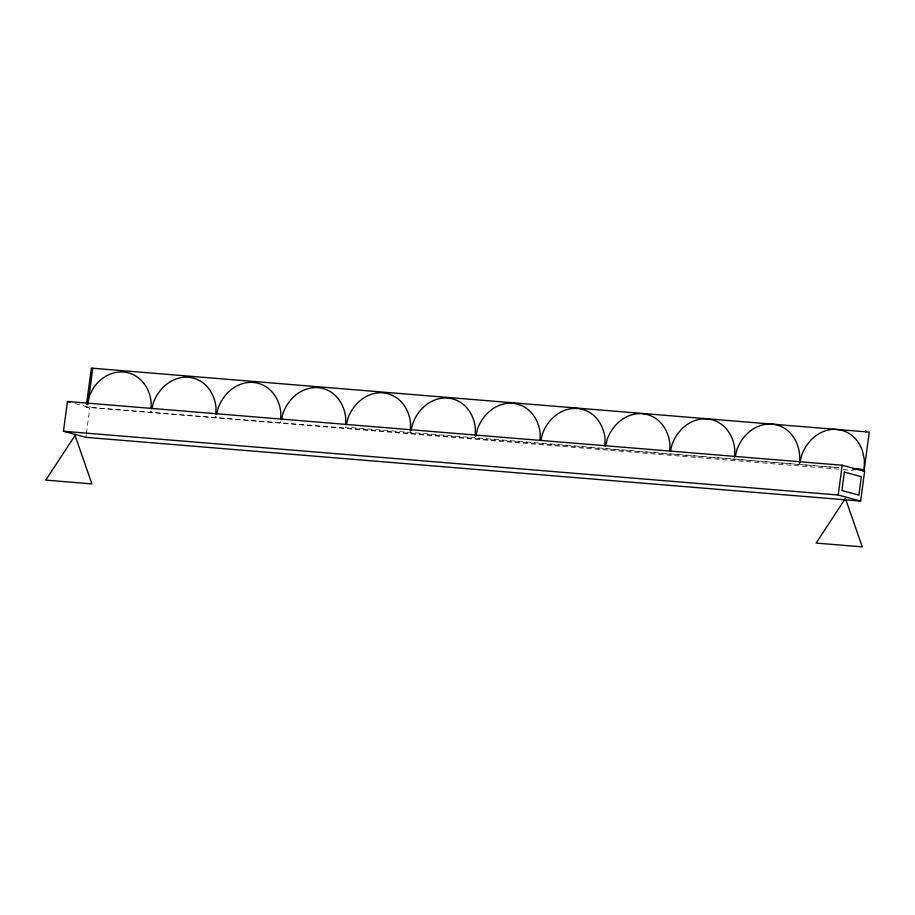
<?xml version="1.0" encoding="UTF-8"?>
<svg xmlns="http://www.w3.org/2000/svg" width="915" height="915" viewBox="0 0 915 915"><rect width="100%" height="100%" fill="white"/><g stroke="black" fill="none" stroke-linecap="round" stroke-linejoin="round"><path stroke-width="0.69" stroke-dasharray="4.58 3.43" d="M410.366 432.429L410.355 433.184L410.538 432.44M85.896 437.336L86.25 434.625M86.433 433.275L90.059 406.077M345.733 427.111L345.515 427.98L345.527 427.088L475.205 437.759L475.194 438.388L475.354 437.77M838.849 467.725L86.147 407.141L841.926 469.441M478.168 437.999L838.861 467.679M843.344 469.555L853.318 470.379M75.35 403.641L89.864 407.564M151.009 411.087L150.986 412.356L151.009 411.087M215.849 416.428L215.837 417.56L215.849 416.428M280.688 421.758L280.676 422.764L280.688 421.758"/><path stroke-width="1.37" d="M151.055 408.639L151.169 402.497A38.178 32.368 -74.8 0 0 127.734 372.691A38.178 32.368 -74.8 0 0 92.987 388.635L88.538 397.465L86.834 404.384M215.894 413.935L216.02 407.713A38.178 32.368 -74.8 0 0 188.387 377.243A38.178 32.368 -74.8 0 0 153.388 402.68L151.89 408.708M280.745 419.23L280.859 412.917A38.178 32.368 -74.8 0 0 253.226 382.447A38.178 32.368 -74.8 0 0 218.228 407.884L216.718 414.003M345.584 424.526L345.698 418.121A38.178 32.368 -74.8 0 0 318.077 387.651A38.178 32.368 -74.8 0 0 283.067 413.1L281.534 419.299M410.389 431.125L410.538 423.336A38.178 32.368 -74.8 0 0 382.916 392.867A38.178 32.368 -74.8 0 0 347.906 418.304L346.35 424.594M475.262 435.128L475.377 428.54A38.178 32.368 -74.8 0 0 447.755 398.071A38.178 32.368 -74.8 0 0 412.745 423.508L411.167 429.89M540.102 440.424L540.216 433.744A38.178 32.368 -74.8 0 0 512.594 403.275A38.178 32.368 -74.8 0 0 477.584 428.723L475.674 436.478M604.941 445.719L605.067 438.96A38.178 32.368 -74.8 0 0 577.434 408.49A38.178 32.368 -74.8 0 0 542.435 433.927L540.811 440.481M669.78 451.026L669.906 444.164A38.178 32.368 -74.8 0 0 642.273 413.694A38.178 32.368 -74.8 0 0 607.274 439.131L605.627 445.777M734.585 457.706L734.745 449.368A38.178 32.368 -74.8 0 0 707.123 418.898A38.178 32.368 -74.8 0 0 672.113 444.347L670.443 451.072M864.618 471.305L842.189 465.232L67.436 401.491L63.467 431.262L85.896 437.336L860.649 501.077L864.618 471.305L863.291 471.191L864.229 469.761L864.412 459.913L862.376 450.557A38.167 32.368 -74.8 0 0 832.513 429.421A38.167 32.368 -74.8 0 0 801.792 454.881L799.756 463.07M86.525 404.361L91.351 368.116L869.25 432.12L864.229 469.761L852.952 468.857L864.229 469.761M87.943 404.556L92.792 368.242M860.649 501.077L838.22 495.004L842.189 465.232M865.521 431.811L865.704 430.439M735.271 456.368L736.952 449.551A38.167 32.368 -74.8 0 1 775.565 424.64A38.167 32.368 -74.8 0 1 799.561 463.024M63.467 431.262L838.22 495.004M67.436 401.491L70.078 402.211M844.362 472.083L841.892 490.554L858.888 495.152L861.347 476.681L844.362 472.083M75.041 435.471L45.75 480.101L91.923 483.898L75.041 435.471M845.414 498.446L816.111 543.075L862.285 546.884L845.414 498.446"/></g></svg>
